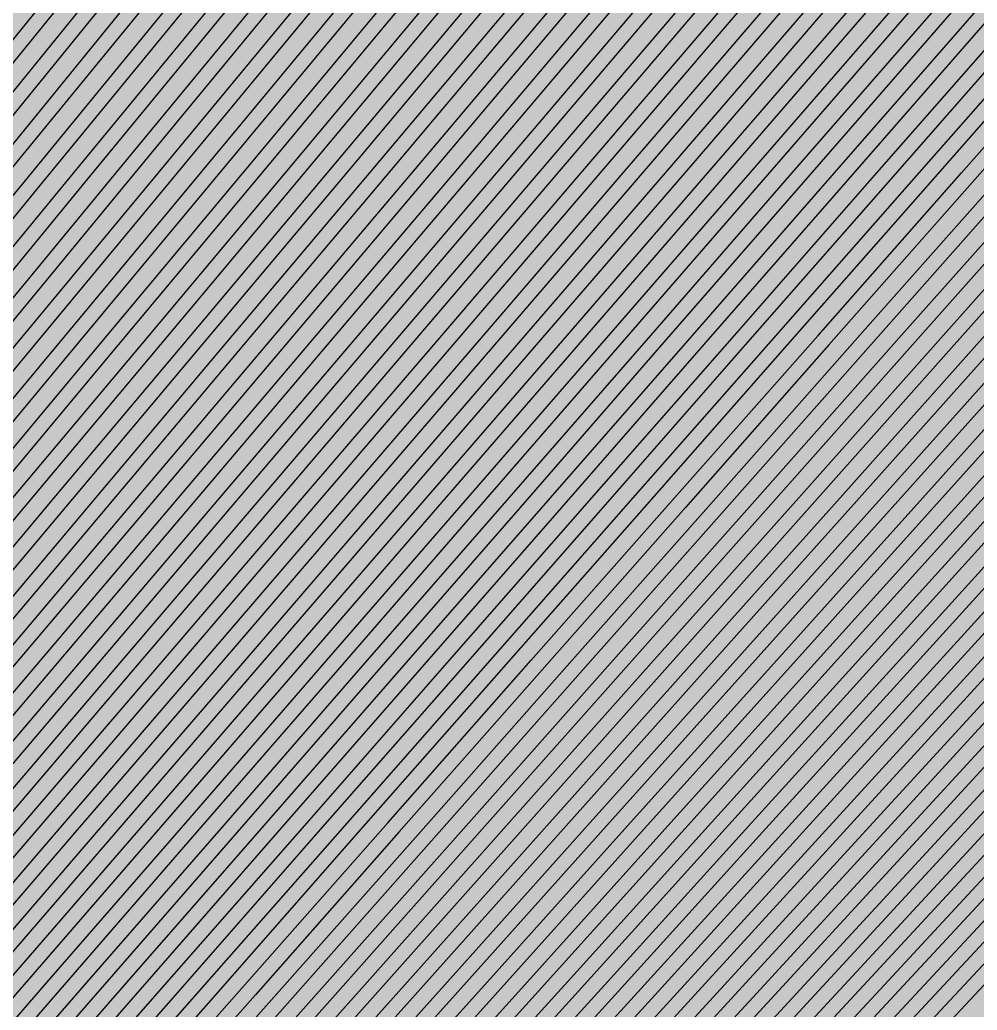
# Model space of a CAD drawing. Header units: metres. Extents: x -7231 to 10969, y -37556 to 1873.
# Drawn here: x 3567.7 to 3700.4, y -18152.2 to -18015.1 of the extents above; entities that cross this region are included whole.
import ezdxf

# ---------------------------------------------------------------- set-up
doc = ezdxf.new("R2010")
doc.units = ezdxf.units.M
for name, color, linetype in [('Metal1', 4, 'CONTINUOUS'), ('Metal2', 3, 'CONTINUOUS'), ('Polyimide', 7, 'CONTINUOUS')]:
    doc.layers.add(name, color=color, linetype=linetype)

msp = doc.modelspace()

# ---------------------------------------------------------------- hatches: boundary and pattern name
at = {"layer": 'Polyimide'}
msp.add_hatch(color=7, dxfattribs=at).paths.add_polyline_path([(4065.69, -468), (4066.67, -501.99), (4068.51, -535.99), (4071.41, -569.99), (4075.54, -603.99), (4081.04, -637.99), (4088.01, -671.99), (4096.52, -705.98), (4106.62, -739.98), (4118.33, -773.98), (4131.63, -807.98), (4146.49, -841.98), (4162.87, -875.98), (4180.68, -909.97), (4199.83, -943.97), (4220.22, -977.97), (4241.73, -1011.97), (4264.21, -1045.97), (4287.52, -1079.96), (4311.51, -1113.96), (4336.01, -1147.96), (4360.86, -1181.96), (4385.88, -1215.96), (4410.89, -1249.96), (4435.74, -1283.95), (4460.24, -1317.95), (4484.23, -1351.95), (4507.54, -1385.95), (4530.02, -1419.95), (4551.53, -1453.94), (4571.92, -1487.94), (4591.07, -1521.94), (4608.88, -1555.94), (4625.26, -1589.94), (4640.12, -1623.94), (4653.42, -1657.93), (4665.13, -1691.93), (4675.23, -1725.93), (4683.74, -1759.93), (4690.71, -1793.93), (4696.21, -1827.93), (4700.34, -1861.92), (4703.24, -1895.92), (4705.08, -1929.92), (4706.06, -1963.92), (4706.44, -1997.92), (4706.5, -2031.91), (4706.5, -4793.02), (4709.95, -4838.39), (4720.22, -4882.71), (4737.08, -4924.98), (4760.13, -4964.2), (4788.85, -4999.49), (4822.58, -5030.03), (4860.53, -5055.12), (4901.85, -5074.18), (4901.85, -5074.18), (4970.68, -5105.23), (5034.7, -5145.26), (5092.76, -5193.54), (5143.8, -5249.19), (5186.89, -5311.2), (5221.24, -5378.44), (5246.23, -5449.69), (5261.41, -5523.66), (5266.5, -5599), (5261.41, -5674.34), (5246.23, -5748.31), (5221.24, -5819.56), (5186.89, -5886.8), (5143.8, -5948.81), (5092.76, -6004.46), (5034.7, -6052.74), (4970.68, -6092.77), (4901.85, -6123.82), (4860.53, -6142.88), (4822.58, -6167.97), (4788.85, -6198.51), (4760.13, -6233.8), (4737.08, -6273.02), (4720.22, -6315.29), (4709.95, -6359.61), (4706.5, -6404.98), (4706.5, -9221.52), (4709.95, -9266.88), (4720.22, -9311.21), (4737.08, -9353.47), (4760.13, -9392.7), (4788.85, -9427.98), (4822.58, -9458.52), (4860.53, -9483.61), (4901.85, -9502.67), (4970.68, -9533.72), (5034.7, -9573.75), (5092.76, -9622.03), (5143.8, -9677.68), (5186.89, -9739.69), (5221.24, -9806.94), (5246.23, -9878.19), (5261.41, -9952.16), (5266.5, -10027.49), (5261.41, -10102.83), (5246.23, -10176.8), (5221.24, -10248.05), (5186.89, -10315.3), (5143.8, -10377.31), (5092.76, -10432.96), (5034.7, -10481.24), (4970.68, -10521.27), (4901.85, -10552.32), (4860.53, -10571.38), (4822.58, -10596.46), (4788.85, -10627), (4760.13, -10662.29), (4737.08, -10701.52), (4720.22, -10743.78), (4709.95, -10788.1), (4706.5, -10833.47), (4706.5, -13650.01), (4709.95, -13695.38), (4720.22, -13739.7), (4737.08, -13781.96), (4760.13, -13821.19), (4788.85, -13856.48), (4822.58, -13887.02), (4860.53, -13912.11), (4901.85, -13931.17), (4970.68, -13962.22), (5034.7, -14002.25), (5092.76, -14050.53), (5143.8, -14106.18), (5186.89, -14168.19), (5221.24, -14235.43), (5246.23, -14306.68), (5261.41, -14380.65), (5266.5, -14455.99), (5261.41, -14531.33), (5246.23, -14605.29), (5221.24, -14676.55), (5186.89, -14743.79), (5143.8, -14805.8), (5092.76, -14861.45), (5034.7, -14909.73), (4970.68, -14949.76), (4901.85, -14980.81), (4860.53, -14999.87), (4822.58, -15024.96), (4788.85, -15055.5), (4760.13, -15090.79), (4737.08, -15130.01), (4720.22, -15172.27), (4709.95, -15216.6), (4706.5, -15261.97), (4706.5, -15455.99), (4720.95, -15750.04), (4764.14, -16041.26), (4835.68, -16326.84), (4934.86, -16604.04), (5060.74, -16870.18), (5212.09, -17122.7), (5387.47, -17359.17), (5585.18, -17577.31), (5803.32, -17775.02), (6039.79, -17950.4), (6292.31, -18101.75), (6558.45, -18227.63), (6835.65, -18326.81), (7121.23, -18398.34), (7412.45, -18441.54), (7706.5, -18455.99), (9969.01, -18455.99), (10047.42, -18459.84), (10125.08, -18471.36), (10201.23, -18490.44), (10275.15, -18516.89), (10346.12, -18550.45), (10413.46, -18590.81), (10476.52, -18637.58), (10534.69, -18690.3), (10587.41, -18748.47), (10634.18, -18811.53), (10674.54, -18878.87), (10708.11, -18949.84), (10734.56, -19023.76), (10753.63, -19099.92), (10765.15, -19177.58), (10769.01, -19255.99), (10769.01, -20895.8), (10730.24, -20951.41), (10694.6, -21009.08), (10662.21, -21068.63), (10633.17, -21129.89), (10607.55, -21192.66), (10585.45, -21256.74), (10566.93, -21321.96), (10552.05, -21388.09), (10540.84, -21454.95), (10533.35, -21522.33), (10529.6, -21590.02), (10529.6, -21657.81), (10533.35, -21725.5), (10540.84, -21792.87), (10552.05, -21859.73), (10566.93, -21925.87), (10585.45, -21991.08), (10607.55, -22055.17), (10633.17, -22117.94), (10662.21, -22179.19), (10694.6, -22238.74), (10730.24, -22296.41), (10769.01, -22352.03), (10769.01, -32454.24), (10728.74, -32510.49), (10691.72, -32568.92), (10658.05, -32629.35), (10627.85, -32691.58), (10601.2, -32755.42), (10578.21, -32820.67), (10558.93, -32887.1), (10543.44, -32954.52), (10531.77, -33022.71), (10523.97, -33091.44), (10520.07, -33160.51), (10520.07, -33229.69), (10523.97, -33298.75), (10531.77, -33367.49), (10543.44, -33435.67), (10558.93, -33503.09), (10578.21, -33569.53), (10601.2, -33634.77), (10627.85, -33698.61), (10658.05, -33760.85), (10691.72, -33821.28), (10728.74, -33879.71), (10769.01, -33935.96), (10769.01, -36556), (10765.15, -36634.41), (10753.63, -36712.07), (10734.56, -36788.23), (10708.11, -36862.15), (10674.54, -36933.12), (10634.18, -37000.46), (10587.41, -37063.51), (10534.69, -37121.69), (10476.52, -37174.41), (10413.46, -37221.18), (10346.12, -37261.54), (10275.15, -37295.1), (10201.23, -37321.55), (10125.08, -37340.63), (10047.42, -37352.15), (9969.01, -37356), (-6231.01, -37356), (-6309.42, -37352.15), (-6387.08, -37340.63), (-6463.23, -37321.55), (-6537.15, -37295.1), (-6608.12, -37261.54), (-6675.46, -37221.18), (-6738.52, -37174.41), (-6796.69, -37121.69), (-6849.41, -37063.51), (-6896.18, -37000.46), (-6936.54, -36933.12), (-6970.11, -36862.15), (-6996.56, -36788.23), (-7015.63, -36712.07), (-7027.15, -36634.41), (-7031.01, -36556), (-7031.01, -33936), (-6990.74, -33879.75), (-6953.7, -33821.31), (-6920.03, -33760.88), (-6889.82, -33698.64), (-6863.18, -33634.8), (-6840.18, -33569.55), (-6820.9, -33503.11), (-6805.4, -33435.69), (-6793.74, -33367.49), (-6785.94, -33298.75), (-6782.03, -33229.68), (-6782.03, -33160.5), (-6785.94, -33091.43), (-6793.74, -33022.69), (-6805.4, -32954.5), (-6820.9, -32887.07), (-6840.18, -32820.63), (-6863.18, -32755.39), (-6889.82, -32691.54), (-6920.03, -32629.3), (-6953.7, -32568.87), (-6990.74, -32510.43), (-7031.01, -32454.18), (-7031.01, -22364.83), (-6990.74, -22308.58), (-6953.7, -22250.14), (-6920.03, -22189.71), (-6889.82, -22127.47), (-6863.18, -22063.62), (-6840.18, -21998.38), (-6820.9, -21931.94), (-6805.4, -21864.51), (-6793.74, -21796.32), (-6785.94, -21727.58), (-6782.03, -21658.51), (-6782.03, -21589.33), (-6785.94, -21520.26), (-6793.74, -21451.52), (-6805.4, -21383.32), (-6820.9, -21315.9), (-6840.18, -21249.46), (-6863.18, -21184.21), (-6889.82, -21120.37), (-6920.03, -21058.13), (-6953.7, -20997.7), (-6990.74, -20939.26), (-7031.01, -20883.01), (-7031.01, -19255.99), (-7027.15, -19177.58), (-7015.63, -19099.92), (-6996.56, -19023.76), (-6970.11, -18949.84), (-6936.54, -18878.87), (-6896.18, -18811.53), (-6849.41, -18748.47), (-6796.69, -18690.3), (-6738.52, -18637.58), (-6675.46, -18590.81), (-6608.12, -18550.45), (-6537.15, -18516.89), (-6463.23, -18490.44), (-6387.08, -18471.36), (-6309.42, -18459.84), (-6231.01, -18455.99), (-3968.5, -18455.99), (-3674.45, -18441.54), (-3383.23, -18398.34), (-3097.65, -18326.81), (-2820.45, -18227.63), (-2554.31, -18101.75), (-2301.79, -17950.4), (-2065.32, -17775.02), (-1847.18, -17577.31), (-1649.47, -17359.17), (-1474.09, -17122.7), (-1322.74, -16870.18), (-1196.86, -16604.04), (-1097.68, -16326.84), (-1026.14, -16041.26), (-982.95, -15750.04), (-968.5, -15455.99), (-968.5, -15261.97), (-971.95, -15216.6), (-982.22, -15172.27), (-999.08, -15130.01), (-1022.13, -15090.79), (-1050.85, -15055.5), (-1084.58, -15024.96), (-1122.53, -14999.87), (-1163.85, -14980.81), (-1232.68, -14949.76), (-1296.7, -14909.73), (-1354.76, -14861.45), (-1405.8, -14805.8), (-1448.89, -14743.79), (-1483.24, -14676.55), (-1508.23, -14605.29), (-1523.41, -14531.33), (-1528.5, -14455.99), (-1523.41, -14380.65), (-1508.23, -14306.68), (-1483.24, -14235.43), (-1448.89, -14168.19), (-1405.8, -14106.18), (-1354.76, -14050.53), (-1296.7, -14002.25), (-1232.68, -13962.22), (-1163.85, -13931.17), (-1122.53, -13912.11), (-1084.58, -13887.02), (-1050.85, -13856.48), (-1022.13, -13821.19), (-999.08, -13781.96), (-982.22, -13739.7), (-971.95, -13695.38), (-968.5, -13650.01), (-968.5, -12309.64), (-971.95, -12264.27), (-982.22, -12219.94), (-999.08, -12177.68), (-1022.13, -12138.46), (-1050.85, -12103.17), (-1084.58, -12072.63), (-1122.53, -12047.54), (-1163.85, -12028.48), (-1232.68, -11997.43), (-1296.7, -11957.4), (-1354.76, -11909.12), (-1405.8, -11853.47), (-1448.89, -11791.46), (-1483.24, -11724.22), (-1508.23, -11652.96), (-1523.41, -11579), (-1528.5, -11503.66), (-1523.41, -11428.32), (-1508.23, -11354.35), (-1483.24, -11283.1), (-1448.89, -11215.86), (-1405.8, -11153.85), (-1354.76, -11098.2), (-1296.7, -11049.92), (-1232.68, -11009.89), (-1163.85, -10978.84), (-1122.53, -10959.78), (-1084.58, -10934.69), (-1050.85, -10904.15), (-1022.13, -10868.86), (-999.08, -10829.63), (-982.22, -10787.37), (-971.95, -10743.05), (-968.5, -10697.68), (-968.5, -9357.31), (-971.95, -9311.94), (-982.22, -9267.62), (-999.08, -9225.35), (-1022.13, -9186.13), (-1050.85, -9150.84), (-1084.58, -9120.3), (-1122.53, -9095.21), (-1163.85, -9076.15), (-1163.85, -9076.15), (-1232.68, -9045.1), (-1296.7, -9005.07), (-1354.76, -8956.79), (-1405.8, -8901.14), (-1448.89, -8839.13), (-1483.24, -8771.89), (-1508.23, -8700.64), (-1523.41, -8626.67), (-1528.5, -8551.33), (-1523.41, -8475.99), (-1508.23, -8402.02), (-1483.24, -8330.77), (-1448.89, -8263.53), (-1405.8, -8201.52), (-1354.76, -8145.87), (-1296.7, -8097.59), (-1232.68, -8057.56), (-1163.85, -8026.51), (-1163.85, -8026.51), (-1122.53, -8007.45), (-1084.58, -7982.36), (-1050.85, -7951.82), (-1022.13, -7916.53), (-999.08, -7877.31), (-982.22, -7835.04), (-971.95, -7790.72), (-968.5, -7745.35), (-968.5, -6404.98), (-971.95, -6359.61), (-982.22, -6315.29), (-999.08, -6273.02), (-1022.13, -6233.8), (-1050.85, -6198.51), (-1084.58, -6167.97), (-1122.53, -6142.88), (-1163.85, -6123.82), (-1163.85, -6123.82), (-1232.68, -6092.77), (-1296.7, -6052.74), (-1354.76, -6004.46), (-1405.8, -5948.81), (-1448.89, -5886.8), (-1483.24, -5819.56), (-1508.23, -5748.31), (-1523.41, -5674.34), (-1528.5, -5599), (-1523.41, -5523.66), (-1508.23, -5449.69), (-1483.24, -5378.44), (-1448.89, -5311.2), (-1405.8, -5249.19), (-1354.76, -5193.54), (-1296.7, -5145.26), (-1232.68, -5105.23), (-1163.85, -5074.18), (-1163.85, -5074.18), (-1122.53, -5055.12), (-1084.58, -5030.03), (-1050.85, -4999.49), (-1022.13, -4964.2), (-999.08, -4924.98), (-982.22, -4882.71), (-971.95, -4838.39), (-968.5, -4793.02), (-968.5, -2031.91), (-968.44, -1997.92), (-968.06, -1963.92), (-967.05, -1929.92), (-965.18, -1895.92), (-962.22, -1861.92), (-958.01, -1827.93), (-952.41, -1793.93), (-945.31, -1759.93), (-936.64, -1725.93), (-926.35, -1691.93), (-914.43, -1657.93), (-900.88, -1623.94), (-885.74, -1589.94), (-869.05, -1555.94), (-850.91, -1521.94), (-831.4, -1487.94), (-810.63, -1453.94), (-788.72, -1419.95), (-765.82, -1385.95), (-742.07, -1351.95), (-717.63, -1317.95), (-692.67, -1283.95), (-667.36, -1249.96), (-641.88, -1215.96), (-616.39, -1181.96), (-591.08, -1147.96), (-566.12, -1113.96), (-541.68, -1079.96), (-517.93, -1045.97), (-495.03, -1011.97), (-473.12, -977.97), (-452.35, -943.97), (-432.84, -909.97), (-414.7, -875.98), (-398.01, -841.98), (-382.87, -807.98), (-369.32, -773.98), (-357.4, -739.98), (-347.11, -705.98), (-338.44, -671.99), (-331.34, -637.99), (-325.74, -603.99), (-321.53, -569.99), (-318.57, -535.99), (-316.7, -501.99), (-315.69, -468), (-315.31, -434), (-315.25, -400), (-315.25, 401), (-315.25, 451), (-315.25, 1644), (-270.25, 1644), (-270.03, 1637.13), (-269.35, 1630.29), (-268.23, 1623.52), (-266.67, 1616.82), (-264.68, 1610.25), (-262.26, 1603.82), (-259.42, 1597.56), (-256.18, 1591.5), (-252.55, 1585.67), (-248.55, 1580.08), (-244.19, 1574.77), (-239.5, 1569.75), (-234.48, 1565.06), (-229.17, 1560.7), (-223.58, 1556.7), (-217.75, 1553.07), (-211.69, 1549.83), (-205.43, 1546.99), (-199, 1544.57), (-192.43, 1542.58), (-185.73, 1541.02), (-178.96, 1539.9), (-172.12, 1539.22), (-165.25, 1539), (-158.38, 1539.22), (-151.54, 1539.9), (-144.77, 1541.02), (-138.07, 1542.58), (-131.5, 1544.57), (-125.07, 1546.99), (-118.81, 1549.83), (-112.75, 1553.07), (-106.92, 1556.7), (-101.33, 1560.7), (-96.02, 1565.06), (-91, 1569.75), (-86.31, 1574.77), (-81.95, 1580.08), (-77.95, 1585.67), (-74.32, 1591.5), (-71.08, 1597.56), (-68.24, 1603.82), (-65.82, 1610.25), (-63.83, 1616.82), (-62.27, 1623.52), (-61.15, 1630.29), (-60.47, 1637.13), (-60.25, 1644), (1853, 1644), (1853, 1573), (3815.25, 1573), (3815.46, 1579.54), (3816.11, 1586.05), (3817.17, 1592.51), (3818.66, 1598.88), (3820.56, 1605.14), (3822.86, 1611.27), (3825.56, 1617.23), (3828.65, 1623), (3832.1, 1628.56), (3835.91, 1633.88), (3840.07, 1638.93), (3844.54, 1643.71), (3849.32, 1648.18), (3854.37, 1652.34), (3859.69, 1656.15), (3865.25, 1659.6), (3871.02, 1662.69), (3876.98, 1665.39), (3883.11, 1667.69), (3889.37, 1669.59), (3895.74, 1671.08), (3902.2, 1672.14), (3908.71, 1672.79), (3915.25, 1673), (3921.79, 1672.79), (3928.3, 1672.14), (3934.76, 1671.08), (3941.13, 1669.59), (3947.39, 1667.69), (3953.52, 1665.39), (3959.48, 1662.69), (3965.25, 1659.6), (3970.81, 1656.15), (3976.13, 1652.34), (3981.18, 1648.18), (3985.96, 1643.71), (3990.43, 1638.93), (3994.59, 1633.88), (3998.4, 1628.56), (4001.85, 1623), (4004.94, 1617.23), (4007.64, 1611.27), (4009.94, 1605.14), (4011.84, 1598.88), (4013.33, 1592.51), (4014.39, 1586.05), (4015.04, 1579.54), (4015.25, 1573), (4065.25, 1573), (4065.25, 451), (4065.25, 401), (4065.25, -400), (4065.31, -434), (4065.69, -468)])

# ---------------------------------------------------------------- linework, layer by layer
at = {"layer": 'Metal1'}
for points in [[(3691.57, -17992.58), (3672.21, -18015.08), (3652.85, -18037.58), (3633.5, -18060.08), (3614.14, -18082.58), (3594.79, -18105.08), (3575.43, -18127.58), (3556.07, -18150.08), (3536.72, -18172.58), (3517.36, -18195.08), (3498.01, -18217.58), (3478.65, -18240.09), (3459.3, -18262.59), (3439.94, -18285.09), (3420.58, -18307.59), (3401.23, -18330.09), (3381.87, -18352.59), (3362.52, -18375.09), (3343.16, -18397.59), (3323.8, -18420.09), (3304.45, -18442.59), (3285.09, -18465.09)], [(3619.78, -17992.56), (3601.19, -18015.06), (3582.6, -18037.56), (3564, -18060.06), (3545.41, -18082.57), (3526.82, -18105.07), (3508.22, -18127.57), (3489.63, -18150.07), (3471.04, -18172.57), (3452.45, -18195.07), (3433.85, -18217.57), (3415.26, -18240.07), (3396.67, -18262.57), (3378.07, -18285.07), (3359.48, -18307.57), (3340.89, -18330.07), (3322.29, -18352.57), (3303.7, -18375.07), (3285.11, -18397.57)], [(3643.71, -17992.57), (3624.86, -18015.07), (3606.02, -18037.57), (3587.17, -18060.07), (3568.32, -18082.57), (3549.47, -18105.07), (3530.63, -18127.57), (3511.78, -18150.07), (3492.93, -18172.57), (3474.08, -18195.07), (3455.24, -18217.57), (3436.39, -18240.08), (3417.54, -18262.58), (3398.7, -18285.08), (3379.85, -18307.58), (3361, -18330.08), (3342.15, -18352.58), (3323.31, -18375.08), (3304.46, -18397.58), (3285.61, -18420.08)], [(3667.64, -17992.57), (3648.54, -18015.07), (3629.43, -18037.57), (3610.33, -18060.07), (3591.23, -18082.58), (3572.13, -18105.08), (3553.03, -18127.58), (3533.93, -18150.08), (3514.83, -18172.58), (3495.72, -18195.08), (3476.62, -18217.58), (3457.52, -18240.08), (3438.42, -18262.58), (3419.32, -18285.08), (3400.22, -18307.58), (3381.11, -18330.08), (3362.01, -18352.58), (3342.91, -18375.08), (3323.81, -18397.59), (3304.71, -18420.09), (3285.61, -18442.59)], [(3607.82, -17992.56), (3589.35, -18015.06), (3570.89, -18037.56), (3552.42, -18060.06), (3533.96, -18082.56), (3515.49, -18105.06), (3497.02, -18127.56), (3478.56, -18150.06), (3460.09, -18172.57), (3441.63, -18195.07), (3423.16, -18217.57), (3404.69, -18240.07), (3386.23, -18262.57), (3367.76, -18285.07), (3349.3, -18307.57), (3330.83, -18330.07), (3312.36, -18352.57), (3293.9, -18375.07)], [(3703.53, -17992.58), (3684.05, -18015.08), (3664.56, -18037.58), (3645.08, -18060.08), (3625.6, -18082.58), (3606.11, -18105.08), (3586.63, -18127.58), (3567.15, -18150.08), (3547.67, -18172.59), (3528.18, -18195.09), (3508.7, -18217.59), (3489.22, -18240.09), (3469.73, -18262.59), (3450.25, -18285.09), (3430.77, -18307.59), (3411.28, -18330.09), (3391.8, -18352.59), (3372.32, -18375.09), (3352.84, -18397.59), (3333.35, -18420.09), (3313.87, -18442.59), (3294.39, -18465.09)], [(3631.75, -17992.57), (3613.03, -18015.07), (3594.31, -18037.57), (3575.59, -18060.07), (3556.87, -18082.57), (3538.15, -18105.07), (3519.43, -18127.57), (3500.71, -18150.07), (3481.99, -18172.57), (3463.26, -18195.07), (3444.54, -18217.57), (3425.82, -18240.07), (3407.1, -18262.57), (3388.38, -18285.07), (3369.66, -18307.57), (3350.94, -18330.08), (3332.22, -18352.58), (3313.5, -18375.08), (3294.78, -18397.58)], [(3679.6, -17992.58), (3660.37, -18015.08), (3641.14, -18037.58), (3621.92, -18060.08), (3602.69, -18082.58), (3583.46, -18105.08), (3564.23, -18127.58), (3545, -18150.08), (3525.77, -18172.58), (3506.54, -18195.08), (3487.31, -18217.58), (3468.09, -18240.08), (3448.86, -18262.58), (3429.63, -18285.08), (3410.4, -18307.58), (3391.17, -18330.09), (3371.94, -18352.59), (3352.71, -18375.09), (3333.49, -18397.59), (3314.26, -18420.09), (3295.03, -18442.59)], [(3655.67, -17992.57), (3636.7, -18015.07), (3617.72, -18037.57), (3598.75, -18060.07), (3579.78, -18082.57), (3560.8, -18105.07), (3541.83, -18127.57), (3522.85, -18150.08), (3503.88, -18172.58), (3484.9, -18195.08), (3465.93, -18217.58), (3446.96, -18240.08), (3427.98, -18262.58), (3409.01, -18285.08), (3390.03, -18307.58), (3371.06, -18330.08), (3352.08, -18352.58), (3333.11, -18375.08), (3314.13, -18397.58), (3295.16, -18420.08)], [(3595.86, -17992.56), (3577.52, -18015.06), (3559.18, -18037.56), (3540.84, -18060.06), (3522.5, -18082.56), (3504.16, -18105.06), (3485.82, -18127.56), (3467.48, -18150.06), (3449.14, -18172.56), (3430.81, -18195.06), (3412.47, -18217.56), (3394.13, -18240.06), (3375.79, -18262.57), (3357.45, -18285.07), (3339.11, -18307.57), (3320.77, -18330.07), (3302.43, -18352.57)], [(3715.49, -17992.58), (3695.88, -18015.08), (3676.27, -18037.58), (3656.66, -18060.08), (3637.05, -18082.59), (3617.44, -18105.09), (3597.83, -18127.59), (3578.22, -18150.09), (3558.61, -18172.59), (3539, -18195.09), (3519.39, -18217.59), (3499.78, -18240.09), (3480.17, -18262.59), (3460.56, -18285.09), (3440.95, -18307.59), (3421.34, -18330.09), (3401.73, -18352.59), (3382.12, -18375.09), (3362.51, -18397.59), (3342.9, -18420.1), (3323.29, -18442.6), (3303.68, -18465.1)], [(3727.46, -17992.59), (3707.72, -18015.09), (3687.98, -18037.59), (3668.24, -18060.09), (3648.51, -18082.59), (3628.77, -18105.09), (3609.03, -18127.59), (3589.3, -18150.09), (3569.56, -18172.59), (3549.82, -18195.09), (3530.08, -18217.59), (3510.35, -18240.09), (3490.61, -18262.59), (3470.87, -18285.09), (3451.14, -18307.59), (3431.4, -18330.1), (3411.66, -18352.6), (3391.92, -18375.1), (3372.19, -18397.6), (3352.45, -18420.1), (3332.71, -18442.6), (3312.98, -18465.1)], [(3739.42, -17992.59), (3719.56, -18015.09), (3699.69, -18037.59), (3679.83, -18060.09), (3659.96, -18082.59), (3640.1, -18105.09), (3620.23, -18127.59), (3600.37, -18150.09), (3580.51, -18172.59), (3560.64, -18195.09), (3540.78, -18217.59), (3520.91, -18240.09), (3501.05, -18262.6), (3481.18, -18285.1), (3461.32, -18307.6), (3441.46, -18330.1), (3421.59, -18352.6), (3401.73, -18375.1), (3381.86, -18397.6), (3362, -18420.1), (3342.13, -18442.6), (3322.27, -18465.1)], [(3751.38, -17992.59), (3731.39, -18015.09), (3711.4, -18037.59), (3691.41, -18060.09), (3671.42, -18082.59), (3651.43, -18105.09), (3631.44, -18127.59), (3611.44, -18150.09), (3591.45, -18172.6), (3571.46, -18195.1), (3551.47, -18217.6), (3531.48, -18240.1), (3511.49, -18262.6), (3491.49, -18285.1), (3471.5, -18307.6), (3451.51, -18330.1), (3431.52, -18352.6), (3411.53, -18375.1), (3391.54, -18397.6), (3371.55, -18420.1), (3351.55, -18442.6), (3331.56, -18465.1)], [(3763.35, -17992.59), (3743.23, -18015.09), (3723.11, -18037.59), (3702.99, -18060.09), (3682.87, -18082.59), (3662.75, -18105.1), (3642.64, -18127.6), (3622.52, -18150.1), (3602.4, -18172.6), (3582.28, -18195.1), (3562.16, -18217.6), (3542.04, -18240.1), (3521.92, -18262.6), (3501.81, -18285.1), (3481.69, -18307.6), (3461.57, -18330.1), (3441.45, -18352.6), (3421.33, -18375.1), (3401.21, -18397.6), (3381.09, -18420.11), (3360.98, -18442.61), (3340.86, -18465.11)], [(3775.31, -17992.59), (3755.07, -18015.1), (3734.82, -18037.6), (3714.57, -18060.1), (3694.33, -18082.6), (3674.08, -18105.1), (3653.84, -18127.6), (3633.59, -18150.1), (3613.35, -18172.6), (3593.1, -18195.1), (3572.85, -18217.6), (3552.61, -18240.1), (3532.36, -18262.6), (3512.12, -18285.1), (3491.87, -18307.6), (3471.63, -18330.1), (3451.38, -18352.61), (3431.13, -18375.11), (3410.89, -18397.61), (3390.64, -18420.11), (3370.4, -18442.61), (3350.15, -18465.11)], [(3787.28, -17992.6), (3766.9, -18015.1), (3746.53, -18037.6), (3726.16, -18060.1), (3705.78, -18082.6), (3685.41, -18105.1), (3665.04, -18127.6), (3644.67, -18150.1), (3624.29, -18172.6), (3603.92, -18195.1), (3583.55, -18217.6), (3563.17, -18240.1), (3542.8, -18262.6), (3522.43, -18285.11), (3502.06, -18307.61), (3481.68, -18330.11), (3461.31, -18352.61), (3440.94, -18375.11), (3420.56, -18397.61), (3400.19, -18420.11), (3379.82, -18442.61), (3359.45, -18465.11)], [(3799.24, -17992.6), (3778.74, -18015.1), (3758.24, -18037.6), (3737.74, -18060.1), (3717.24, -18082.6), (3696.74, -18105.1), (3676.24, -18127.6), (3655.74, -18150.1), (3635.24, -18172.6), (3614.74, -18195.11), (3594.24, -18217.61), (3573.74, -18240.11), (3553.24, -18262.61), (3532.74, -18285.11), (3512.24, -18307.61), (3491.74, -18330.11), (3471.24, -18352.61), (3450.74, -18375.11), (3430.24, -18397.61), (3409.74, -18420.11), (3389.24, -18442.61), (3368.74, -18465.11)], [(3811.2, -17992.6), (3790.58, -18015.1), (3769.95, -18037.6), (3749.32, -18060.1), (3728.69, -18082.6), (3708.07, -18105.1), (3687.44, -18127.61), (3666.81, -18150.11), (3646.19, -18172.61), (3625.56, -18195.11), (3604.93, -18217.61), (3584.3, -18240.11), (3563.68, -18262.61), (3543.05, -18285.11), (3522.42, -18307.61), (3501.8, -18330.11), (3481.17, -18352.61), (3460.54, -18375.11), (3439.91, -18397.61), (3419.29, -18420.11), (3398.66, -18442.61), (3378.03, -18465.12)], [(3823.17, -17992.6), (3802.41, -18015.1), (3781.66, -18037.6), (3760.9, -18060.11), (3740.15, -18082.61), (3719.4, -18105.11), (3698.64, -18127.61), (3677.89, -18150.11), (3657.13, -18172.61), (3636.38, -18195.11), (3615.62, -18217.61), (3594.87, -18240.11), (3574.12, -18262.61), (3553.36, -18285.11), (3532.61, -18307.61), (3511.85, -18330.11), (3491.1, -18352.61), (3470.34, -18375.12), (3449.59, -18397.62), (3428.84, -18420.12), (3408.08, -18442.62), (3387.33, -18465.12)], [(3835.13, -17992.61), (3814.25, -18015.11), (3793.37, -18037.61), (3772.49, -18060.11), (3751.61, -18082.61), (3730.72, -18105.11), (3709.84, -18127.61), (3688.96, -18150.11), (3668.08, -18172.61), (3647.2, -18195.11), (3626.32, -18217.61), (3605.44, -18240.11), (3584.55, -18262.61), (3563.67, -18285.11), (3542.79, -18307.62), (3521.91, -18330.12), (3501.03, -18352.62), (3480.15, -18375.12), (3459.27, -18397.62), (3438.38, -18420.12), (3417.5, -18442.62), (3396.62, -18465.12)], [(3847.09, -17992.61), (3826.09, -18015.11), (3805.08, -18037.61), (3784.07, -18060.11), (3763.06, -18082.61), (3742.05, -18105.11), (3721.04, -18127.61), (3700.03, -18150.11), (3679.03, -18172.61), (3658.02, -18195.11), (3637.01, -18217.61), (3616, -18240.12), (3594.99, -18262.62), (3573.98, -18285.12), (3552.98, -18307.62), (3531.97, -18330.12), (3510.96, -18352.62), (3489.95, -18375.12), (3468.94, -18397.62), (3447.93, -18420.12), (3426.92, -18442.62), (3405.92, -18465.12)], [(3292.35, -18373.8), (3310.82, -18351.3), (3329.28, -18328.8), (3347.75, -18306.3), (3366.22, -18283.8), (3384.68, -18261.3), (3403.15, -18238.8), (3421.61, -18216.3), (3440.08, -18193.8), (3458.55, -18171.3), (3477.01, -18148.8), (3495.48, -18126.3), (3513.94, -18103.79), (3532.41, -18081.29), (3550.88, -18058.79), (3569.34, -18036.29), (3587.81, -18013.79)], [(3292.88, -18463.79), (3312.36, -18441.28), (3331.84, -18418.78), (3351.32, -18396.28), (3370.81, -18373.78), (3390.29, -18351.28), (3409.77, -18328.78), (3429.26, -18306.28), (3448.74, -18283.78), (3468.22, -18261.28), (3487.7, -18238.78), (3507.19, -18216.28), (3526.67, -18193.78), (3546.15, -18171.28), (3565.64, -18148.78), (3585.12, -18126.28), (3604.6, -18103.77), (3624.09, -18081.27), (3643.57, -18058.77), (3663.05, -18036.27), (3682.53, -18013.77)], [(3293.25, -18396.3), (3311.97, -18373.8), (3330.69, -18351.3), (3349.41, -18328.8), (3368.13, -18306.3), (3386.85, -18283.79), (3405.57, -18261.29), (3424.29, -18238.79), (3443.01, -18216.29), (3461.73, -18193.79), (3480.45, -18171.29), (3499.17, -18148.79), (3517.89, -18126.29), (3536.61, -18103.79), (3555.33, -18081.29), (3574.05, -18058.79), (3592.77, -18036.29), (3611.49, -18013.79)], [(3293.51, -18441.29), (3312.74, -18418.79), (3331.96, -18396.29), (3351.19, -18373.79), (3370.42, -18351.29), (3389.65, -18328.79), (3408.88, -18306.29), (3428.11, -18283.78), (3447.34, -18261.28), (3466.57, -18238.78), (3485.79, -18216.28), (3505.02, -18193.78), (3524.25, -18171.28), (3543.48, -18148.78), (3562.71, -18126.28), (3581.94, -18103.78), (3601.17, -18081.28), (3620.39, -18058.78), (3639.62, -18036.28), (3658.85, -18013.78)], [(3293.63, -18418.79), (3312.61, -18396.29), (3331.58, -18373.79), (3350.55, -18351.29), (3369.53, -18328.79), (3388.5, -18306.29), (3407.48, -18283.79), (3426.45, -18261.29), (3445.43, -18238.79), (3464.4, -18216.29), (3483.38, -18193.79), (3502.35, -18171.29), (3521.32, -18148.79), (3540.3, -18126.29), (3559.27, -18103.78), (3578.25, -18081.28), (3597.22, -18058.78), (3616.2, -18036.28), (3635.17, -18013.78)], [(3300.88, -18351.3), (3319.22, -18328.8), (3337.56, -18306.3), (3355.9, -18283.8), (3374.24, -18261.3), (3392.58, -18238.8), (3410.92, -18216.3), (3429.26, -18193.8), (3447.59, -18171.3), (3465.93, -18148.8), (3484.27, -18126.3), (3502.61, -18103.8), (3520.95, -18081.3), (3539.29, -18058.8), (3557.63, -18036.3), (3575.97, -18013.79)], [(3302.16, -18373.8), (3320.75, -18351.3), (3339.35, -18328.8), (3357.94, -18306.3), (3376.53, -18283.8), (3395.12, -18261.3), (3413.72, -18238.8), (3432.31, -18216.3), (3450.9, -18193.79), (3469.5, -18171.29), (3488.09, -18148.79), (3506.68, -18126.29), (3525.28, -18103.79), (3543.87, -18081.29), (3562.46, -18058.79), (3581.05, -18036.29), (3599.65, -18013.79)], [(3302.17, -18463.78), (3321.78, -18441.28), (3341.39, -18418.78), (3361, -18396.28), (3380.61, -18373.78), (3400.22, -18351.28), (3419.83, -18328.78), (3439.44, -18306.28), (3459.05, -18283.78), (3478.66, -18261.28), (3498.27, -18238.78), (3517.88, -18216.28), (3537.49, -18193.77), (3557.1, -18171.27), (3576.71, -18148.77), (3596.32, -18126.27), (3615.93, -18103.77), (3635.54, -18081.27), (3655.15, -18058.77), (3674.76, -18036.27), (3694.37, -18013.77)], [(3302.93, -18441.29), (3322.29, -18418.79), (3341.64, -18396.29), (3361, -18373.79), (3380.36, -18351.28), (3399.71, -18328.78), (3419.07, -18306.28), (3438.42, -18283.78), (3457.78, -18261.28), (3477.14, -18238.78), (3496.49, -18216.28), (3515.85, -18193.78), (3535.2, -18171.28), (3554.56, -18148.78), (3573.91, -18126.28), (3593.27, -18103.78), (3612.63, -18081.28), (3631.98, -18058.78), (3651.34, -18036.27), (3670.69, -18013.77)], [(3302.93, -18396.3), (3321.77, -18373.8), (3340.62, -18351.29), (3359.47, -18328.79), (3378.31, -18306.29), (3397.16, -18283.79), (3416.01, -18261.29), (3434.86, -18238.79), (3453.7, -18216.29), (3472.55, -18193.79), (3491.4, -18171.29), (3510.25, -18148.79), (3529.09, -18126.29), (3547.94, -18103.79), (3566.79, -18081.29), (3585.64, -18058.79), (3604.48, -18036.28), (3623.33, -18013.78)], [(3303.18, -18418.79), (3322.29, -18396.29), (3341.39, -18373.79), (3360.49, -18351.29), (3379.59, -18328.79), (3398.69, -18306.29), (3417.79, -18283.79), (3436.89, -18261.29), (3456, -18238.79), (3475.1, -18216.29), (3494.2, -18193.78), (3513.3, -18171.28), (3532.4, -18148.78), (3551.5, -18126.28), (3570.61, -18103.78), (3589.71, -18081.28), (3608.81, -18058.78), (3627.91, -18036.28), (3647.01, -18013.78)], [(3311.47, -18463.78), (3331.21, -18441.28), (3350.95, -18418.78), (3370.68, -18396.28), (3390.42, -18373.78), (3410.16, -18351.28), (3429.89, -18328.78), (3449.63, -18306.28), (3469.37, -18283.77), (3489.11, -18261.27), (3508.84, -18238.77), (3528.58, -18216.27), (3548.32, -18193.77), (3568.06, -18171.27), (3587.79, -18148.77), (3607.53, -18126.27), (3627.27, -18103.77), (3647, -18081.27), (3666.74, -18058.77), (3686.48, -18036.27), (3706.22, -18013.77)], [(3320.77, -18463.78), (3340.63, -18441.28), (3360.5, -18418.78), (3380.36, -18396.28), (3400.23, -18373.78), (3420.09, -18351.27), (3439.96, -18328.77), (3459.82, -18306.27), (3479.68, -18283.77), (3499.55, -18261.27), (3519.41, -18238.77), (3539.28, -18216.27), (3559.14, -18193.77), (3579.01, -18171.27), (3598.87, -18148.77), (3618.73, -18126.27), (3638.6, -18103.77), (3658.46, -18081.27), (3678.33, -18058.77), (3698.19, -18036.27), (3718.06, -18013.76)], [(3330.07, -18463.78), (3350.06, -18441.28), (3370.05, -18418.77), (3390.04, -18396.27), (3410.03, -18373.77), (3430.03, -18351.27), (3450.02, -18328.77), (3470.01, -18306.27), (3490, -18283.77), (3509.99, -18261.27), (3529.98, -18238.77), (3549.97, -18216.27), (3569.97, -18193.77), (3589.96, -18171.27), (3609.95, -18148.77), (3629.94, -18126.27), (3649.93, -18103.76), (3669.92, -18081.26), (3689.91, -18058.76), (3709.91, -18036.26), (3729.9, -18013.76)], [(3339.37, -18463.77), (3359.48, -18441.27), (3379.6, -18418.77), (3399.72, -18396.27), (3419.84, -18373.77), (3439.96, -18351.27), (3460.08, -18328.77), (3480.2, -18306.27), (3500.32, -18283.77), (3520.43, -18261.27), (3540.55, -18238.77), (3560.67, -18216.27), (3580.79, -18193.77), (3600.91, -18171.26), (3621.03, -18148.76), (3641.15, -18126.26), (3661.26, -18103.76), (3681.38, -18081.26), (3701.5, -18058.76), (3721.62, -18036.26), (3741.74, -18013.76)], [(3348.66, -18463.77), (3368.91, -18441.27), (3389.16, -18418.77), (3409.4, -18396.27), (3429.65, -18373.77), (3449.89, -18351.27), (3470.14, -18328.77), (3490.38, -18306.27), (3510.63, -18283.77), (3530.88, -18261.26), (3551.12, -18238.76), (3571.37, -18216.26), (3591.61, -18193.76), (3611.86, -18171.26), (3632.1, -18148.76), (3652.35, -18126.26), (3672.6, -18103.76), (3692.84, -18081.26), (3713.09, -18058.76), (3733.33, -18036.26), (3753.58, -18013.76)], [(3357.96, -18463.77), (3378.34, -18441.27), (3398.71, -18418.77), (3419.08, -18396.27), (3439.45, -18373.77), (3459.83, -18351.27), (3480.2, -18328.76), (3500.57, -18306.26), (3520.95, -18283.76), (3541.32, -18261.26), (3561.69, -18238.76), (3582.06, -18216.26), (3602.44, -18193.76), (3622.81, -18171.26), (3643.18, -18148.76), (3663.56, -18126.26), (3683.93, -18103.76), (3704.3, -18081.26), (3724.67, -18058.76), (3745.05, -18036.26), (3765.42, -18013.76)], [(3367.26, -18463.77), (3387.76, -18441.27), (3408.26, -18418.77), (3428.76, -18396.26), (3449.26, -18373.76), (3469.76, -18351.26), (3490.26, -18328.76), (3510.76, -18306.26), (3531.26, -18283.76), (3551.76, -18261.26), (3572.26, -18238.76), (3592.76, -18216.26), (3613.26, -18193.76), (3633.76, -18171.26), (3654.26, -18148.76), (3674.76, -18126.26), (3695.26, -18103.76), (3715.76, -18081.25), (3736.26, -18058.75), (3756.76, -18036.25), (3777.26, -18013.75)], [(3376.56, -18463.76), (3397.19, -18441.26), (3417.81, -18418.76), (3438.44, -18396.26), (3459.07, -18373.76), (3479.69, -18351.26), (3500.32, -18328.76), (3520.95, -18306.26), (3541.58, -18283.76), (3562.2, -18261.26), (3582.83, -18238.76), (3603.46, -18216.26), (3624.08, -18193.76), (3644.71, -18171.26), (3665.34, -18148.75), (3685.97, -18126.25), (3706.59, -18103.75), (3727.22, -18081.25), (3747.85, -18058.75), (3768.47, -18036.25), (3789.1, -18013.75)], [(3385.86, -18463.76), (3406.61, -18441.26), (3427.37, -18418.76), (3448.12, -18396.26), (3468.87, -18373.76), (3489.63, -18351.26), (3510.38, -18328.76), (3531.14, -18306.26), (3551.89, -18283.76), (3572.65, -18261.26), (3593.4, -18238.76), (3614.15, -18216.25), (3634.91, -18193.75), (3655.66, -18171.25), (3676.42, -18148.75), (3697.17, -18126.25), (3717.93, -18103.75), (3738.68, -18081.25), (3759.43, -18058.75), (3780.19, -18036.25), (3800.94, -18013.75)], [(3395.16, -18463.76), (3416.04, -18441.26), (3436.92, -18418.76), (3457.8, -18396.26), (3478.68, -18373.76), (3499.56, -18351.26), (3520.44, -18328.76), (3541.33, -18306.25), (3562.21, -18283.75), (3583.09, -18261.25), (3603.97, -18238.75), (3624.85, -18216.25), (3645.73, -18193.75), (3666.61, -18171.25), (3687.49, -18148.75), (3708.38, -18126.25), (3729.26, -18103.75), (3750.14, -18081.25), (3771.02, -18058.75), (3791.9, -18036.25), (3812.78, -18013.75)], [(3404.45, -18463.76), (3425.46, -18441.26), (3446.47, -18418.76), (3467.48, -18396.26), (3488.49, -18373.75), (3509.5, -18351.25), (3530.5, -18328.75), (3551.51, -18306.25), (3572.52, -18283.75), (3593.53, -18261.25), (3614.54, -18238.75), (3635.55, -18216.25), (3656.56, -18193.75), (3677.56, -18171.25), (3698.57, -18148.75), (3719.58, -18126.25), (3740.59, -18103.75), (3761.6, -18081.25), (3782.61, -18058.75), (3803.62, -18036.24), (3824.62, -18013.74)]]:
    msp.add_lwpolyline(points, dxfattribs=at)
at = {"layer": 'Metal2'}
for points in [[(3601.84, -17992.56), (3583.43, -18015.06), (3565.03, -18037.56), (3546.63, -18060.06), (3528.23, -18082.56), (3509.83, -18105.06), (3491.42, -18127.56), (3473.02, -18150.06), (3454.62, -18172.56), (3436.22, -18195.06), (3417.81, -18217.57), (3399.41, -18240.07), (3381.01, -18262.57), (3362.61, -18285.07), (3344.2, -18307.57), (3325.8, -18330.07), (3307.4, -18352.57), (3289, -18375.07)], [(3697.55, -17992.58), (3678.13, -18015.08), (3658.71, -18037.58), (3639.29, -18060.08), (3619.87, -18082.58), (3600.45, -18105.08), (3581.03, -18127.58), (3561.61, -18150.08), (3542.19, -18172.58), (3522.77, -18195.09), (3503.35, -18217.59), (3483.93, -18240.09), (3464.51, -18262.59), (3445.1, -18285.09), (3425.68, -18307.59), (3406.26, -18330.09), (3386.84, -18352.59), (3367.42, -18375.09), (3348, -18397.59), (3328.58, -18420.09), (3309.16, -18442.59), (3289.74, -18465.09)], [(3625.76, -17992.56), (3607.11, -18015.06), (3588.45, -18037.57), (3569.79, -18060.07), (3551.14, -18082.57), (3532.48, -18105.07), (3513.82, -18127.57), (3495.17, -18150.07), (3476.51, -18172.57), (3457.86, -18195.07), (3439.2, -18217.57), (3420.54, -18240.07), (3401.89, -18262.57), (3383.23, -18285.07), (3364.57, -18307.57), (3345.92, -18330.07), (3327.26, -18352.57), (3308.6, -18375.08), (3289.95, -18397.58)], [(3673.62, -17992.57), (3654.45, -18015.07), (3635.29, -18037.58), (3616.12, -18060.08), (3596.96, -18082.58), (3577.79, -18105.08), (3558.63, -18127.58), (3539.46, -18150.08), (3520.3, -18172.58), (3501.13, -18195.08), (3481.97, -18217.58), (3462.8, -18240.08), (3443.64, -18262.58), (3424.47, -18285.08), (3405.31, -18307.58), (3386.14, -18330.08), (3366.98, -18352.58), (3347.81, -18375.09), (3328.65, -18397.59), (3309.48, -18420.09), (3290.32, -18442.59)], [(3649.69, -17992.57), (3630.78, -18015.07), (3611.87, -18037.57), (3592.96, -18060.07), (3574.05, -18082.57), (3555.14, -18105.07), (3536.23, -18127.57), (3517.32, -18150.07), (3498.41, -18172.57), (3479.49, -18195.08), (3460.58, -18217.58), (3441.67, -18240.08), (3422.76, -18262.58), (3403.85, -18285.08), (3384.94, -18307.58), (3366.03, -18330.08), (3347.12, -18352.58), (3328.21, -18375.08), (3309.3, -18397.58), (3290.39, -18420.08)], [(3589.87, -17992.56), (3571.6, -18015.06), (3553.32, -18037.56), (3535.05, -18060.06), (3516.77, -18082.56), (3498.5, -18105.06), (3480.22, -18127.56), (3461.95, -18150.06), (3443.67, -18172.56), (3425.4, -18195.06), (3407.12, -18217.56), (3388.85, -18240.06), (3370.57, -18262.56), (3352.3, -18285.06), (3334.02, -18307.57), (3315.75, -18330.07), (3297.47, -18352.57)], [(3613.8, -17992.56), (3595.27, -18015.06), (3576.74, -18037.56), (3558.21, -18060.06), (3539.68, -18082.56), (3521.15, -18105.06), (3502.62, -18127.57), (3484.09, -18150.07), (3465.57, -18172.57), (3447.04, -18195.07), (3428.51, -18217.57), (3409.98, -18240.07), (3391.45, -18262.57), (3372.92, -18285.07), (3354.39, -18307.57), (3335.86, -18330.07), (3317.33, -18352.57), (3298.8, -18375.07)], [(3709.51, -17992.58), (3689.96, -18015.08), (3670.42, -18037.58), (3650.87, -18060.08), (3631.32, -18082.58), (3611.78, -18105.08), (3592.23, -18127.59), (3572.69, -18150.09), (3553.14, -18172.59), (3533.59, -18195.09), (3514.05, -18217.59), (3494.5, -18240.09), (3474.95, -18262.59), (3455.41, -18285.09), (3435.86, -18307.59), (3416.31, -18330.09), (3396.77, -18352.59), (3377.22, -18375.09), (3357.67, -18397.59), (3338.13, -18420.09), (3318.58, -18442.6), (3299.03, -18465.1)], [(3637.73, -17992.57), (3618.94, -18015.07), (3600.16, -18037.57), (3581.38, -18060.07), (3562.59, -18082.57), (3543.81, -18105.07), (3525.03, -18127.57), (3506.24, -18150.07), (3487.46, -18172.57), (3468.67, -18195.07), (3449.89, -18217.57), (3431.11, -18240.07), (3412.32, -18262.57), (3393.54, -18285.08), (3374.76, -18307.58), (3355.97, -18330.08), (3337.19, -18352.58), (3318.4, -18375.08), (3299.62, -18397.58)], [(3685.58, -17992.58), (3666.29, -18015.08), (3647, -18037.58), (3627.71, -18060.08), (3608.41, -18082.58), (3589.12, -18105.08), (3569.83, -18127.58), (3550.54, -18150.08), (3531.25, -18172.58), (3511.95, -18195.08), (3492.66, -18217.58), (3473.37, -18240.08), (3454.08, -18262.58), (3434.78, -18285.09), (3415.49, -18307.59), (3396.2, -18330.09), (3376.91, -18352.59), (3357.62, -18375.09), (3338.32, -18397.59), (3319.03, -18420.09), (3299.74, -18442.59)], [(3661.66, -17992.57), (3642.62, -18015.07), (3623.58, -18037.57), (3604.54, -18060.07), (3585.5, -18082.57), (3566.47, -18105.07), (3547.43, -18127.58), (3528.39, -18150.08), (3509.35, -18172.58), (3490.31, -18195.08), (3471.28, -18217.58), (3452.24, -18240.08), (3433.2, -18262.58), (3414.16, -18285.08), (3395.12, -18307.58), (3376.09, -18330.08), (3357.05, -18352.58), (3338.01, -18375.08), (3318.97, -18397.58), (3299.93, -18420.08)], [(3721.47, -17992.58), (3701.8, -18015.08), (3682.13, -18037.59), (3662.45, -18060.09), (3642.78, -18082.59), (3623.11, -18105.09), (3603.43, -18127.59), (3583.76, -18150.09), (3564.09, -18172.59), (3544.41, -18195.09), (3524.74, -18217.59), (3505.06, -18240.09), (3485.39, -18262.59), (3465.72, -18285.09), (3446.04, -18307.59), (3426.37, -18330.09), (3406.7, -18352.59), (3387.02, -18375.1), (3367.35, -18397.6), (3347.68, -18420.1), (3328, -18442.6), (3308.33, -18465.1)], [(3733.44, -17992.59), (3713.64, -18015.09), (3693.84, -18037.59), (3674.04, -18060.09), (3654.24, -18082.59), (3634.43, -18105.09), (3614.63, -18127.59), (3594.83, -18150.09), (3575.03, -18172.59), (3555.23, -18195.09), (3535.43, -18217.59), (3515.63, -18240.09), (3495.83, -18262.59), (3476.03, -18285.1), (3456.23, -18307.6), (3436.43, -18330.1), (3416.63, -18352.6), (3396.83, -18375.1), (3377.02, -18397.6), (3357.22, -18420.1), (3337.42, -18442.6), (3317.62, -18465.1)], [(3745.4, -17992.59), (3725.47, -18015.09), (3705.55, -18037.59), (3685.62, -18060.09), (3665.69, -18082.59), (3645.76, -18105.09), (3625.83, -18127.59), (3605.91, -18150.09), (3585.98, -18172.59), (3566.05, -18195.09), (3546.12, -18217.6), (3526.2, -18240.1), (3506.27, -18262.6), (3486.34, -18285.1), (3466.41, -18307.6), (3446.48, -18330.1), (3426.56, -18352.6), (3406.63, -18375.1), (3386.7, -18397.6), (3366.77, -18420.1), (3346.84, -18442.6), (3326.92, -18465.1)], [(3757.37, -17992.59), (3737.31, -18015.09), (3717.26, -18037.59), (3697.2, -18060.09), (3677.15, -18082.59), (3657.09, -18105.09), (3637.04, -18127.6), (3616.98, -18150.1), (3596.93, -18172.6), (3576.87, -18195.1), (3556.82, -18217.6), (3536.76, -18240.1), (3516.71, -18262.6), (3496.65, -18285.1), (3476.6, -18307.6), (3456.54, -18330.1), (3436.49, -18352.6), (3416.43, -18375.1), (3396.38, -18397.6), (3376.32, -18420.1), (3356.27, -18442.6), (3336.21, -18465.11)], [(3769.33, -17992.59), (3749.15, -18015.09), (3728.97, -18037.59), (3708.78, -18060.1), (3688.6, -18082.6), (3668.42, -18105.1), (3648.24, -18127.6), (3628.05, -18150.1), (3607.87, -18172.6), (3587.69, -18195.1), (3567.51, -18217.6), (3547.33, -18240.1), (3527.14, -18262.6), (3506.96, -18285.1), (3486.78, -18307.6), (3466.6, -18330.1), (3446.42, -18352.6), (3426.23, -18375.1), (3406.05, -18397.61), (3385.87, -18420.11), (3365.69, -18442.61), (3345.5, -18465.11)], [(3781.29, -17992.6), (3760.98, -18015.1), (3740.67, -18037.6), (3720.37, -18060.1), (3700.06, -18082.6), (3679.75, -18105.1), (3659.44, -18127.6), (3639.13, -18150.1), (3618.82, -18172.6), (3598.51, -18195.1), (3578.2, -18217.6), (3557.89, -18240.1), (3537.58, -18262.6), (3517.27, -18285.1), (3496.96, -18307.61), (3476.65, -18330.11), (3456.34, -18352.61), (3436.04, -18375.11), (3415.73, -18397.61), (3395.42, -18420.11), (3375.11, -18442.61), (3354.8, -18465.11)], [(3793.26, -17992.6), (3772.82, -18015.1), (3752.38, -18037.6), (3731.95, -18060.1), (3711.51, -18082.6), (3691.08, -18105.1), (3670.64, -18127.6), (3650.2, -18150.1), (3629.77, -18172.6), (3609.33, -18195.1), (3588.89, -18217.6), (3568.46, -18240.11), (3548.02, -18262.61), (3527.58, -18285.11), (3507.15, -18307.61), (3486.71, -18330.11), (3466.27, -18352.61), (3445.84, -18375.11), (3425.4, -18397.61), (3404.97, -18420.11), (3384.53, -18442.61), (3364.09, -18465.11)], [(3805.22, -17992.6), (3784.66, -18015.1), (3764.09, -18037.6), (3743.53, -18060.1), (3722.97, -18082.6), (3702.4, -18105.1), (3681.84, -18127.6), (3661.28, -18150.1), (3640.71, -18172.61), (3620.15, -18195.11), (3599.59, -18217.61), (3579.02, -18240.11), (3558.46, -18262.61), (3537.89, -18285.11), (3517.33, -18307.61), (3496.77, -18330.11), (3476.2, -18352.61), (3455.64, -18375.11), (3435.08, -18397.61), (3414.51, -18420.11), (3393.95, -18442.61), (3373.39, -18465.11)], [(3817.18, -17992.6), (3796.49, -18015.1), (3775.8, -18037.6), (3755.11, -18060.1), (3734.42, -18082.61), (3713.73, -18105.11), (3693.04, -18127.61), (3672.35, -18150.11), (3651.66, -18172.61), (3630.97, -18195.11), (3610.28, -18217.61), (3589.59, -18240.11), (3568.9, -18262.61), (3548.21, -18285.11), (3527.52, -18307.61), (3506.82, -18330.11), (3486.13, -18352.61), (3465.44, -18375.11), (3444.75, -18397.61), (3424.06, -18420.12), (3403.37, -18442.62), (3382.68, -18465.12)], [(3829.15, -17992.6), (3808.33, -18015.11), (3787.51, -18037.61), (3766.7, -18060.11), (3745.88, -18082.61), (3725.06, -18105.11), (3704.24, -18127.61), (3683.42, -18150.11), (3662.61, -18172.61), (3641.79, -18195.11), (3620.97, -18217.61), (3600.15, -18240.11), (3579.33, -18262.61), (3558.52, -18285.11), (3537.7, -18307.61), (3516.88, -18330.11), (3496.06, -18352.62), (3475.25, -18375.12), (3454.43, -18397.62), (3433.61, -18420.12), (3412.79, -18442.62), (3391.97, -18465.12)], [(3841.11, -17992.61), (3820.17, -18015.11), (3799.22, -18037.61), (3778.28, -18060.11), (3757.33, -18082.61), (3736.39, -18105.11), (3715.44, -18127.61), (3694.5, -18150.11), (3673.55, -18172.61), (3652.61, -18195.11), (3631.66, -18217.61), (3610.72, -18240.11), (3589.77, -18262.62), (3568.83, -18285.12), (3547.88, -18307.62), (3526.94, -18330.12), (3505.99, -18352.62), (3485.05, -18375.12), (3464.1, -18397.62), (3443.16, -18420.12), (3422.21, -18442.62), (3401.27, -18465.12)], [(3287.45, -18373.8), (3305.85, -18351.3), (3324.25, -18328.8), (3342.66, -18306.3), (3361.06, -18283.8), (3379.46, -18261.3), (3397.86, -18238.8), (3416.27, -18216.3), (3434.67, -18193.8), (3453.07, -18171.3), (3471.47, -18148.8), (3489.87, -18126.3), (3508.28, -18103.8), (3526.68, -18081.3), (3545.08, -18058.79), (3563.48, -18036.29), (3581.89, -18013.79)], [(3288.23, -18463.79), (3307.65, -18441.29), (3327.06, -18418.79), (3346.48, -18396.28), (3365.9, -18373.78), (3385.32, -18351.28), (3404.74, -18328.78), (3424.16, -18306.28), (3443.58, -18283.78), (3463, -18261.28), (3482.42, -18238.78), (3501.84, -18216.28), (3521.26, -18193.78), (3540.68, -18171.28), (3560.1, -18148.78), (3579.52, -18126.28), (3598.94, -18103.78), (3618.36, -18081.27), (3637.77, -18058.77), (3657.19, -18036.27), (3676.61, -18013.77)], [(3288.41, -18396.3), (3307.06, -18373.8), (3325.72, -18351.3), (3344.38, -18328.8), (3363.03, -18306.3), (3381.69, -18283.8), (3400.35, -18261.3), (3419, -18238.79), (3437.66, -18216.29), (3456.32, -18193.79), (3474.97, -18171.29), (3493.63, -18148.79), (3512.29, -18126.29), (3530.94, -18103.79), (3549.6, -18081.29), (3568.26, -18058.79), (3586.91, -18036.29), (3605.57, -18013.79)], [(3288.79, -18441.29), (3307.96, -18418.79), (3327.12, -18396.29), (3346.29, -18373.79), (3365.46, -18351.29), (3384.62, -18328.79), (3403.79, -18306.29), (3422.95, -18283.79), (3442.12, -18261.29), (3461.28, -18238.78), (3480.45, -18216.28), (3499.61, -18193.78), (3518.78, -18171.28), (3537.94, -18148.78), (3557.11, -18126.28), (3576.27, -18103.78), (3595.44, -18081.28), (3614.6, -18058.78), (3633.77, -18036.28), (3652.93, -18013.78)], [(3288.85, -18418.8), (3307.77, -18396.29), (3326.68, -18373.79), (3345.59, -18351.29), (3364.5, -18328.79), (3383.41, -18306.29), (3402.32, -18283.79), (3421.23, -18261.29), (3440.14, -18238.79), (3459.05, -18216.29), (3477.96, -18193.79), (3496.87, -18171.29), (3515.78, -18148.79), (3534.7, -18126.29), (3553.61, -18103.79), (3572.52, -18081.28), (3591.43, -18058.78), (3610.34, -18036.28), (3629.25, -18013.78)], [(3295.92, -18351.31), (3314.19, -18328.81), (3332.47, -18306.3), (3350.74, -18283.8), (3369.02, -18261.3), (3387.29, -18238.8), (3405.57, -18216.3), (3423.84, -18193.8), (3442.12, -18171.3), (3460.39, -18148.8), (3478.67, -18126.3), (3496.94, -18103.8), (3515.22, -18081.3), (3533.5, -18058.8), (3551.77, -18036.3), (3570.05, -18013.8)], [(3297.26, -18373.8), (3315.79, -18351.3), (3334.31, -18328.8), (3352.84, -18306.3), (3371.37, -18283.8), (3389.9, -18261.3), (3408.43, -18238.8), (3426.96, -18216.3), (3445.49, -18193.8), (3464.02, -18171.3), (3482.55, -18148.79), (3501.08, -18126.29), (3519.61, -18103.79), (3538.14, -18081.29), (3556.67, -18058.79), (3575.2, -18036.29), (3593.73, -18013.79)], [(3297.52, -18463.78), (3317.07, -18441.28), (3336.62, -18418.78), (3356.16, -18396.28), (3375.71, -18373.78), (3395.26, -18351.28), (3414.8, -18328.78), (3434.35, -18306.28), (3453.9, -18283.78), (3473.44, -18261.28), (3492.99, -18238.78), (3512.54, -18216.28), (3532.08, -18193.78), (3551.63, -18171.28), (3571.18, -18148.77), (3590.72, -18126.27), (3610.27, -18103.77), (3629.81, -18081.27), (3649.36, -18058.77), (3668.91, -18036.27), (3688.45, -18013.77)], [(3298.09, -18396.3), (3316.87, -18373.8), (3335.65, -18351.3), (3354.44, -18328.79), (3373.22, -18306.29), (3392, -18283.79), (3410.79, -18261.29), (3429.57, -18238.79), (3448.36, -18216.29), (3467.14, -18193.79), (3485.92, -18171.29), (3504.71, -18148.79), (3523.49, -18126.29), (3542.27, -18103.79), (3561.06, -18081.29), (3579.84, -18058.79), (3598.63, -18036.29), (3617.41, -18013.79)], [(3298.22, -18441.29), (3317.51, -18418.79), (3336.8, -18396.29), (3356.1, -18373.79), (3375.39, -18351.29), (3394.68, -18328.78), (3413.97, -18306.28), (3433.27, -18283.78), (3452.56, -18261.28), (3471.85, -18238.78), (3491.14, -18216.28), (3510.43, -18193.78), (3529.73, -18171.28), (3549.02, -18148.78), (3568.31, -18126.28), (3587.6, -18103.78), (3606.9, -18081.28), (3626.19, -18058.78), (3645.48, -18036.28), (3664.77, -18013.78)], [(3298.41, -18418.79), (3317.45, -18396.29), (3336.48, -18373.79), (3355.52, -18351.29), (3374.56, -18328.79), (3393.6, -18306.29), (3412.64, -18283.79), (3431.67, -18261.29), (3450.71, -18238.79), (3469.75, -18216.29), (3488.79, -18193.79), (3507.83, -18171.29), (3526.86, -18148.78), (3545.9, -18126.28), (3564.94, -18103.78), (3583.98, -18081.28), (3603.01, -18058.78), (3622.05, -18036.28), (3641.09, -18013.78)], [(3306.82, -18463.78), (3326.5, -18441.28), (3346.17, -18418.78), (3365.84, -18396.28), (3385.52, -18373.78), (3405.19, -18351.28), (3424.86, -18328.78), (3444.54, -18306.28), (3464.21, -18283.78), (3483.89, -18261.28), (3503.56, -18238.77), (3523.23, -18216.27), (3542.91, -18193.77), (3562.58, -18171.27), (3582.25, -18148.77), (3601.93, -18126.27), (3621.6, -18103.77), (3641.27, -18081.27), (3660.95, -18058.77), (3680.62, -18036.27), (3700.3, -18013.77)], [(3316.12, -18463.78), (3335.92, -18441.28), (3355.72, -18418.78), (3375.52, -18396.28), (3395.32, -18373.78), (3415.12, -18351.28), (3434.93, -18328.78), (3454.73, -18306.27), (3474.53, -18283.77), (3494.33, -18261.27), (3514.13, -18238.77), (3533.93, -18216.27), (3553.73, -18193.77), (3573.53, -18171.27), (3593.33, -18148.77), (3613.13, -18126.27), (3632.93, -18103.77), (3652.73, -18081.27), (3672.53, -18058.77), (3692.34, -18036.27), (3712.14, -18013.77)], [(3325.42, -18463.78), (3345.35, -18441.28), (3365.27, -18418.78), (3385.2, -18396.27), (3405.13, -18373.77), (3425.06, -18351.27), (3444.99, -18328.77), (3464.91, -18306.27), (3484.84, -18283.77), (3504.77, -18261.27), (3524.7, -18238.77), (3544.63, -18216.27), (3564.55, -18193.77), (3584.48, -18171.27), (3604.41, -18148.77), (3624.34, -18126.27), (3644.27, -18103.77), (3664.19, -18081.27), (3684.12, -18058.76), (3704.05, -18036.26), (3723.98, -18013.76)], [(3334.72, -18463.77), (3354.77, -18441.27), (3374.83, -18418.77), (3394.88, -18396.27), (3414.94, -18373.77), (3434.99, -18351.27), (3455.05, -18328.77), (3475.1, -18306.27), (3495.16, -18283.77), (3515.21, -18261.27), (3535.27, -18238.77), (3555.32, -18216.27), (3575.38, -18193.77), (3595.43, -18171.27), (3615.49, -18148.76), (3635.54, -18126.26), (3655.6, -18103.76), (3675.65, -18081.26), (3695.71, -18058.76), (3715.76, -18036.26), (3735.82, -18013.76)], [(3344.02, -18463.77), (3364.2, -18441.27), (3384.38, -18418.77), (3404.56, -18396.27), (3424.74, -18373.77), (3444.93, -18351.27), (3465.11, -18328.77), (3485.29, -18306.27), (3505.47, -18283.77), (3525.65, -18261.27), (3545.84, -18238.77), (3566.02, -18216.26), (3586.2, -18193.76), (3606.38, -18171.26), (3626.57, -18148.76), (3646.75, -18126.26), (3666.93, -18103.76), (3687.11, -18081.26), (3707.29, -18058.76), (3727.48, -18036.26), (3747.66, -18013.76)], [(3353.31, -18463.77), (3373.62, -18441.27), (3393.93, -18418.77), (3414.24, -18396.27), (3434.55, -18373.77), (3454.86, -18351.27), (3475.17, -18328.77), (3495.48, -18306.27), (3515.79, -18283.76), (3536.1, -18261.26), (3556.41, -18238.76), (3576.72, -18216.26), (3597.03, -18193.76), (3617.33, -18171.26), (3637.64, -18148.76), (3657.95, -18126.26), (3678.26, -18103.76), (3698.57, -18081.26), (3718.88, -18058.76), (3739.19, -18036.26), (3759.5, -18013.76)], [(3362.61, -18463.77), (3383.05, -18441.27), (3403.48, -18418.77), (3423.92, -18396.27), (3444.36, -18373.76), (3464.79, -18351.26), (3485.23, -18328.76), (3505.67, -18306.26), (3526.1, -18283.76), (3546.54, -18261.26), (3566.98, -18238.76), (3587.41, -18216.26), (3607.85, -18193.76), (3628.29, -18171.26), (3648.72, -18148.76), (3669.16, -18126.26), (3689.59, -18103.76), (3710.03, -18081.26), (3730.47, -18058.76), (3750.9, -18036.25), (3771.34, -18013.75)], [(3371.91, -18463.77), (3392.47, -18441.26), (3413.04, -18418.76), (3433.6, -18396.26), (3454.16, -18373.76), (3474.73, -18351.26), (3495.29, -18328.76), (3515.85, -18306.26), (3536.42, -18283.76), (3556.98, -18261.26), (3577.55, -18238.76), (3598.11, -18216.26), (3618.67, -18193.76), (3639.24, -18171.26), (3659.8, -18148.76), (3680.36, -18126.26), (3700.93, -18103.75), (3721.49, -18081.25), (3742.05, -18058.75), (3762.62, -18036.25), (3783.18, -18013.75)], [(3381.21, -18463.76), (3401.9, -18441.26), (3422.59, -18418.76), (3443.28, -18396.26), (3463.97, -18373.76), (3484.66, -18351.26), (3505.35, -18328.76), (3526.04, -18306.26), (3546.73, -18283.76), (3567.42, -18261.26), (3588.12, -18238.76), (3608.81, -18216.26), (3629.5, -18193.75), (3650.19, -18171.25), (3670.88, -18148.75), (3691.57, -18126.25), (3712.26, -18103.75), (3732.95, -18081.25), (3753.64, -18058.75), (3774.33, -18036.25), (3795.02, -18013.75)], [(3390.51, -18463.76), (3411.32, -18441.26), (3432.14, -18418.76), (3452.96, -18396.26), (3473.78, -18373.76), (3494.6, -18351.26), (3515.41, -18328.76), (3536.23, -18306.26), (3557.05, -18283.76), (3577.87, -18261.25), (3598.68, -18238.75), (3619.5, -18216.25), (3640.32, -18193.75), (3661.14, -18171.25), (3681.96, -18148.75), (3702.77, -18126.25), (3723.59, -18103.75), (3744.41, -18081.25), (3765.23, -18058.75), (3786.05, -18036.25), (3806.86, -18013.75)], [(3399.8, -18463.76), (3420.75, -18441.26), (3441.69, -18418.76), (3462.64, -18396.26), (3483.58, -18373.76), (3504.53, -18351.26), (3525.47, -18328.75), (3546.42, -18306.25), (3567.36, -18283.75), (3588.31, -18261.25), (3609.25, -18238.75), (3630.2, -18216.25), (3651.14, -18193.75), (3672.09, -18171.25), (3693.03, -18148.75), (3713.98, -18126.25), (3734.92, -18103.75), (3755.87, -18081.25), (3776.81, -18058.75), (3797.76, -18036.25), (3818.7, -18013.74)]]:
    msp.add_lwpolyline(points, dxfattribs=at)

doc.saveas('drawing.dxf')
